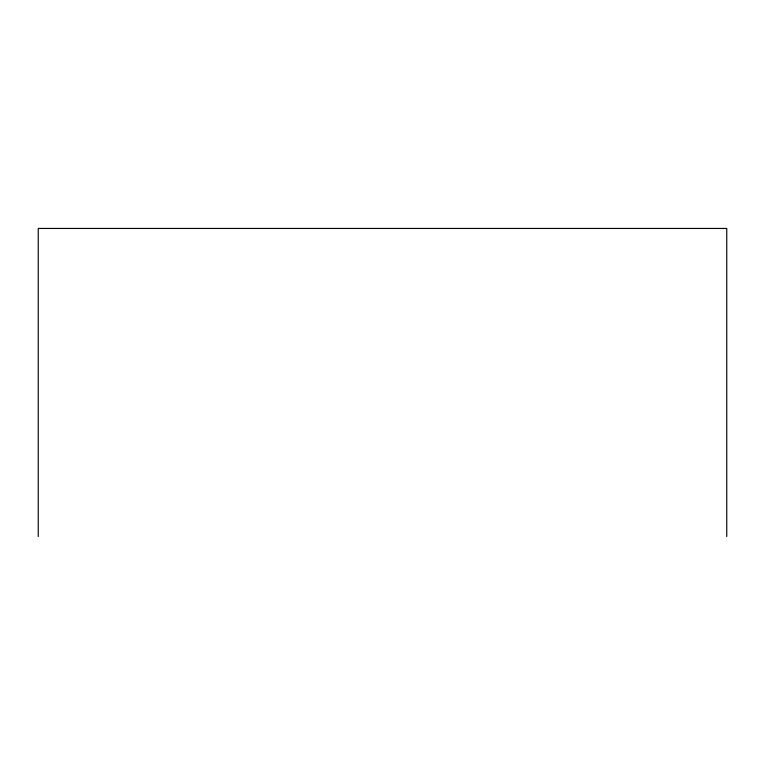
<?xml version="1.0" encoding="UTF-8"?>
<svg xmlns="http://www.w3.org/2000/svg" width="765" height="765" viewBox="0 0 765 765"><rect width="100%" height="100%" fill="white"/><g stroke="black" fill="none" stroke-linecap="round" stroke-linejoin="round"><path stroke-width="1.15" d="M726.75 536.552L726.75 228.448L38.25 228.448L38.25 536.552"/></g></svg>
